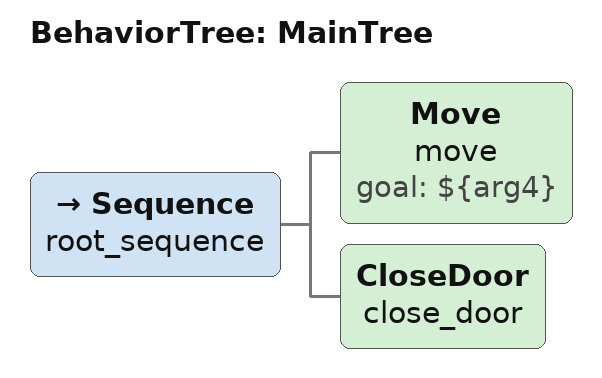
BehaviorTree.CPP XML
<root main_tree_to_execute = "MainTree" >
    <BehaviorTree ID="MainTree">
       <Sequence name="root_sequence">
           <Move    name="move" goal="${arg4}"/>
           <CloseDoor name="close_door"/>
       </Sequence>
    </BehaviorTree>
</root>
